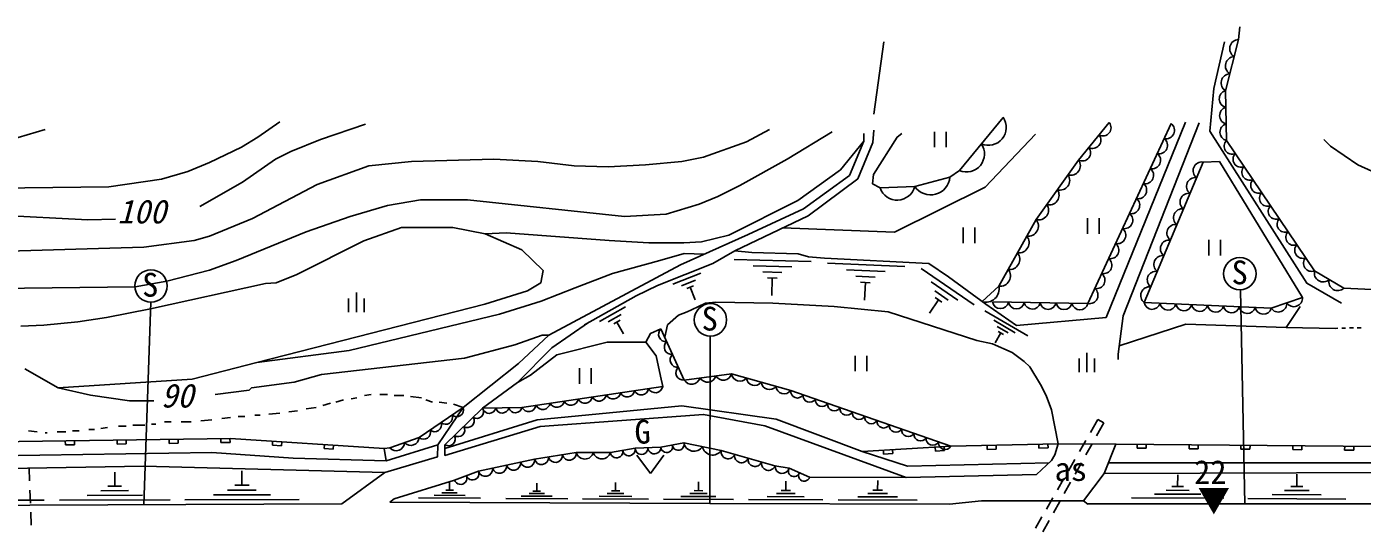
# Model space of a CAD drawing. Units: millimetres, scale not verified. Extents: x 40000 to 680000, y 20000 to 380000.
# Drawn here: x 342362 to 445373, y 267965 to 306686 of the extents above; entities that cross this region are included whole.
import ezdxf
from ezdxf.enums import TextEntityAlignment as Align

# ---------------------------------------------------------------- set-up
doc = ezdxf.new("R2010")
doc.units = ezdxf.units.MM
doc.header["$LTSCALE"] = 1000
doc.layers.add('M-BGD', color=7, linetype='Continuous', lineweight=25)
doc.layers.add('M-STR-STRC', color=7, linetype='Continuous', lineweight=25)
doc.styles.add('@ＭＳ ゴシック', font='')
doc.styles.add('ＭＳ ゴシック', font='')
doc.styles.get('@ＭＳ ゴシック').set_extended_font_data('@MS Gothic')
doc.styles.get('ＭＳ ゴシック').set_extended_font_data('MS Gothic')

msp = doc.modelspace()

# ---------------------------------------------------------------- linework, layer by layer
at = {"layer": 'M-BGD'}
for p, q in [((408458, 305534), (407696, 299946)), ((340302, 297745), (343773, 298761)), ((361892, 299353), (360198, 298168)), ((368496, 299184), (365024, 297999)), ((399653, 298761), (397875, 297829)), ((360198, 298168), (358928, 297406)), ((365024, 297999), (362738, 297067)), ((397875, 297829), (394573, 296644)), ((404479, 298591), (401008, 296475)), ((412367, 298595), (412367, 297395)), ((413267, 297395), (413267, 298595)), ((442410, 297999), (442918, 297491)), ((358928, 297406), (356473, 296221)), ((362738, 297067), (361553, 296475)), ((442918, 297491), (445034, 296051)), ((356473, 296221), (354780, 295543)), ((361553, 296475), (359013, 294697)), ((368750, 295967), (364770, 294527)), ((372052, 296305), (368750, 295967)), ((378402, 296475), (372052, 296305)), ((381788, 296305), (378402, 296475)), ((384582, 295967), (381788, 296305)), ((387207, 295882), (384582, 295967)), ((390086, 296051), (387207, 295882)), ((392880, 296305), (390086, 296051)), ((394573, 296644), (392880, 296305)), ((401008, 296475), (397367, 294443)), ((445034, 296051), (450199, 293681)), ((352748, 294951), (348684, 294358)), ((354780, 295543), (352748, 294951)), ((359013, 294697), (355711, 292834)), ((348684, 294358), (336746, 294189)), ((364770, 294527), (359775, 291903)), ((395674, 293596), (394234, 293003)), ((397367, 294443), (395674, 293596)), ((370189, 292919), (367310, 292072)), ((372729, 293342), (370189, 292919)), ((376370, 293342), (372729, 293342)), ((388477, 292072), (376370, 293342)), ((394234, 293003), (391694, 292241)), ((340132, 292157), (347075, 291818)), ((347075, 291818), (349212, 291847)), ((359775, 291903), (356473, 290548)), ((367310, 292072), (363924, 290887)), ((391694, 292241), (388477, 292072)), ((424186, 291930), (424186, 290730)), ((425086, 290730), (425086, 291930)), ((356473, 290548), (355288, 290209)), ((363924, 290887), (358505, 288685)), ((377724, 290717), (379333, 290802)), ((379333, 290802), (387292, 290209)), ((394404, 290125), (396520, 290633)), ((414588, 291219), (414588, 290019)), ((415488, 290019), (415488, 291219)), ((351393, 289701), (333613, 289193)), ((355288, 290209), (351393, 289701)), ((387292, 290209), (390340, 290040)), ((390340, 290040), (393049, 290040)), ((393049, 290040), (394404, 290125)), ((433546, 290271), (433546, 289071)), ((434446, 289071), (434446, 290271)), ((358505, 288685), (356473, 287923)), ((391186, 288685), (387546, 287669)), ((391007, 286747), (395291, 288435)), ((395291, 288435), (396973, 289428)), ((396919, 288756), (402874, 288593)), ((396973, 289428), (398298, 289278)), ((398298, 289278), (401854, 289193)), ((401854, 289193), (402654, 288956)), ((402654, 288956), (403886, 288855)), ((403886, 288855), (411930, 288431)), ((404128, 288456), (410080, 288202)), ((411930, 288431), (413448, 287418)), ((356473, 287923), (353171, 287077)), ((392795, 288347), (382635, 282928)), ((387546, 287669), (384667, 286569)), ((392205, 286845), (394347, 287689)), ((398396, 288264), (401373, 288183)), ((399128, 287793), (400616, 287752)), ((405597, 287942), (408572, 287815)), ((406321, 287459), (407809, 287396)), ((411344, 288069), (415437, 285248)), ((413448, 287418), (416332, 285299)), ((331242, 286399), (350716, 286653)), ((353171, 287077), (350716, 286653)), ((360791, 286907), (351901, 284960)), ((384667, 286569), (382042, 285553)), ((389364, 285959), (391007, 286747)), ((392869, 286731), (393940, 287153)), ((393264, 286512), (393800, 286723)), ((393532, 286618), (393916, 285644)), ((399487, 287331), (400232, 287311)), ((399860, 287321), (399822, 285968)), ((406674, 286993), (407418, 286961)), ((407046, 286977), (406988, 285624)), ((412132, 287023), (414179, 285612)), ((435975, 286399), (436318, 269914)), ((443951, 286543), (455964, 285969)), ((351925, 285460), (351389, 269859)), ((367187, 284697), (367187, 285747)), ((367787, 284697), (367787, 286197)), ((368387, 284697), (368387, 285747)), ((382042, 285553), (378825, 284537)), ((385388, 283713), (389364, 285959)), ((394718, 285388), (393642, 284875)), ((395504, 285468), (394718, 285388)), ((395504, 285468), (399907, 285383)), ((399907, 285383), (404648, 285129)), ((412686, 285635), (411980, 284612)), ((412409, 286329), (413432, 285624)), ((412430, 285812), (412941, 285459)), ((351901, 284960), (348514, 284283)), ((378825, 284537), (367226, 281743)), ((386552, 283974), (388540, 285097)), ((387219, 283953), (388213, 284515)), ((393302, 284730), (392626, 284452)), ((393642, 284875), (393302, 284730)), ((404648, 285129), (408797, 284706)), ((408797, 284706), (415655, 282505)), ((416273, 284806), (419586, 282877)), ((343688, 283690), (341910, 283605)), ((346313, 283944), (343688, 283690)), ((348514, 284283), (346313, 283944)), ((387638, 283792), (388135, 284073)), ((387886, 283933), (388397, 283029)), ((416955, 284072), (418612, 283108)), ((417223, 283580), (418051, 283098)), ((439506, 283522), (443297, 283443)), ((443484, 283448), (443297, 283443)), ((444083, 283465), (443784, 283456)), ((444683, 283481), (444383, 283473)), ((445283, 283498), (444983, 283490)), ((382127, 282928), (380010, 282166)), ((382635, 282928), (382127, 282928)), ((395081, 282843), (395050, 269961)), ((415655, 282505), (416840, 282251)), ((416840, 282251), (418364, 281573)), ((417491, 283088), (417053, 282335)), ((417284, 283209), (417698, 282967)), ((367226, 281743), (360114, 280811)), ((380010, 282166), (376116, 281150)), ((406257, 281334), (406257, 280134)), ((407157, 280134), (407157, 281334)), ((418364, 281573), (419296, 280896)), ((424126, 280061), (424126, 281561)), ((344789, 278864), (342221, 280325)), ((360114, 280811), (355118, 279541)), ((376116, 281150), (365109, 279880)), ((384997, 280378), (384997, 279178)), ((385897, 279178), (385897, 280378)), ((419296, 280896), (419719, 280473)), ((419719, 280473), (420566, 279118)), ((423526, 280061), (423526, 281111)), ((424726, 280061), (424726, 281111)), ((355118, 279541), (344789, 278864)), ((362992, 279287), (359690, 278864)), ((365109, 279880), (362992, 279287)), ((344789, 278864), (347275, 278306)), ((347275, 278306), (350292, 277848)), ((359521, 278695), (356896, 278356)), ((359690, 278864), (359521, 278695)), ((368919, 278356), (368411, 278271)), ((369596, 278356), (370189, 278356)), ((370697, 278271), (371459, 278271)), ((371967, 278187), (372814, 278102)), ((420566, 279118), (420989, 278271)), ((420989, 278271), (421412, 277171)), ((350292, 277848), (352155, 277848)), ((364686, 277340), (363924, 277255)), ((365786, 277679), (365194, 277509)), ((366802, 277933), (366210, 277763)), ((367818, 278102), (367395, 278017)), ((373152, 277933), (373660, 277763)), ((376031, 277340), (374060, 274458)), ((374168, 277763), (374761, 277679)), ((375269, 277594), (376031, 277340)), ((421412, 277171), (421920, 274546)), ((351986, 276070), (352324, 276070)), ((353002, 276239), (353510, 276239)), ((354272, 276239), (355034, 276239)), ((356642, 276409), (355796, 276324)), ((358082, 276578), (357404, 276493)), ((358674, 276663), (359182, 276663)), ((359944, 276747), (360368, 276747)), ((361892, 276917), (361045, 276832)), ((363246, 277086), (362569, 277001)), ((424403, 275418), (424978, 276417)), ((424885, 275171), (425446, 276171)), ((424978, 276417), (425446, 276171)), ((342503, 275562), (343180, 275477)), ((343773, 275393), (343942, 275393)), ((344704, 275477), (345382, 275477)), ((345890, 275562), (346398, 275562)), ((347160, 275647), (347583, 275647)), ((348599, 275816), (348091, 275731)), ((349446, 275901), (350038, 275901)), ((350546, 275985), (351478, 275985)), ((345340, 274769), (345344, 274469)), ((345344, 274469), (346044, 274479)), ((346044, 274479), (346040, 274779)), ((349340, 274826), (349344, 274526)), ((349344, 274526), (350044, 274536)), ((350044, 274536), (350040, 274836)), ((353339, 274883), (353344, 274583)), ((353344, 274583), (354044, 274593)), ((354044, 274593), (354039, 274893)), ((357339, 274940), (357343, 274640)), ((357343, 274640), (358043, 274650)), ((358043, 274650), (358039, 274950)), ((361332, 274745), (361313, 274445)), ((361313, 274445), (362012, 274401)), ((362012, 274401), (362031, 274700)), ((365324, 274492), (365305, 274192)), ((365305, 274192), (366004, 274148)), ((366004, 274148), (366023, 274448)), ((369925, 274200), (370084, 273246)), ((408438, 274056), (408455, 273757)), ((409154, 273797), (409137, 274097)), ((412431, 274287), (412449, 273987)), ((412449, 273987), (413148, 274027)), ((413148, 274027), (413130, 274327)), ((416429, 274420), (416436, 274120)), ((416436, 274120), (417135, 274136)), ((417135, 274136), (417129, 274436)), ((420428, 274512), (420435, 274212)), ((420435, 274212), (421134, 274228)), ((421134, 274228), (421127, 274528)), ((421920, 274546), (421666, 273699)), ((423554, 273945), (424054, 274812)), ((424052, 273688), (424542, 274560)), ((428015, 274508), (428012, 274208)), ((428012, 274208), (428712, 274202)), ((428712, 274202), (428715, 274502)), ((432014, 274472), (432012, 274172)), ((432012, 274172), (432712, 274166)), ((432712, 274166), (432714, 274466)), ((436014, 274436), (436012, 274136)), ((436012, 274136), (436712, 274130)), ((436712, 274130), (436714, 274430)), ((440014, 274400), (440011, 274100)), ((440011, 274100), (440711, 274094)), ((440711, 274094), (440714, 274394)), ((444014, 274364), (444011, 274064)), ((444011, 274064), (444711, 274058)), ((444711, 274058), (444714, 274358)), ((356642, 273869), (339878, 273615)), ((362908, 273445), (356642, 273869)), ((408455, 273757), (409154, 273797)), ((421666, 273699), (421412, 273276)), ((422706, 272472), (423205, 273339)), ((423220, 272206), (423710, 273078)), ((342541, 272677), (342579, 271686)), ((425476, 272260), (423868, 270143)), ((342605, 270986), (342643, 269987)), ((375354, 271752), (370697, 270313)), ((421857, 270999), (422357, 271866)), ((422388, 270724), (422877, 271596)), ((370697, 270313), (370358, 270059)), ((415994, 270143), (413538, 269889)), ((423868, 270143), (415994, 270143)), ((421009, 269526), (421508, 270393)), ((421555, 269241), (422045, 270113)), ((424206, 269889), (423868, 270143)), ((342670, 269288), (342708, 268288)), ((420160, 268053), (420659, 268920)), ((420723, 267759), (421213, 268631))]:
    msp.add_line(p, q, dxfattribs=at)
for points in [[(435933, 306686), (435815, 305698), (434827, 301749), (434906, 297918), (441699, 287886), (443951, 286543)], [(443771, 285378), (443100, 285773), (441086, 286918), (433621, 298648), (433920, 301931), (434745, 305512)], [(407587, 294580), (408183, 294264), (410851, 294387), (413572, 295106), (414309, 295615), (417662, 299705)], [(416054, 285503), (417337, 286698), (420214, 291836), (423492, 296417), (425862, 299300)], [(431725, 299326), (425618, 284270), (418707, 283677), (416332, 285299)], [(416857, 285477), (424203, 285358), (430641, 299221)], [(426534, 281042), (426534, 281464), (426920, 284413), (432792, 299280)], [(406937, 298463), (406937, 297871), (405831, 295225), (402277, 292658), (398011, 290683), (392795, 288347)], [(396520, 290633), (401842, 293290), (405120, 295659), (406937, 297871)], [(396973, 289428), (402637, 292114), (406468, 294970), (407613, 297774), (407692, 298722)], [(420159, 298398), (416289, 294330), (409298, 290854), (400665, 291179)], [(409851, 298459), (409500, 298178), (407674, 295299), (407587, 294580)], [(433089, 296259), (428548, 285437), (438342, 285003), (440751, 285832)], [(440751, 285832), (434353, 296299), (433089, 296259)], [(377724, 290717), (380561, 289492), (382200, 287892), (382015, 286944), (380988, 286339), (377697, 285312), (360114, 280811)], [(360791, 286907), (361603, 286944), (363203, 287596), (368357, 290202), (371259, 291210), (375229, 291210), (377724, 290717)], [(394608, 289158), (393074, 289222), (391186, 288685)], [(392626, 284452), (391797, 283712), (391576, 282767)], [(426617, 282093), (431765, 283759), (439506, 283522), (440572, 285141)], [(377525, 277285), (380225, 279276), (382872, 281948), (385691, 283884)], [(391282, 283414), (390481, 283054), (390112, 282369)], [(391282, 283414), (393073, 279464), (396733, 279938), (401288, 278648), (413637, 274356)], [(376031, 277340), (380304, 280737), (382635, 282928)], [(380225, 279276), (381213, 279842), (383240, 281395), (387137, 282369), (390112, 282369), (390902, 281316), (391244, 279763), (391414, 278964)], [(374622, 274481), (377525, 277285), (380562, 277356), (391414, 278964)], [(369925, 274200), (370381, 274231), (372628, 275039), (376031, 277340)], [(421212, 273090), (410293, 272829), (406791, 273961), (400156, 276436), (392889, 277463), (381725, 276384), (374622, 274187)], [(374622, 274481), (374622, 273650), (381965, 275888), (394568, 276819), (399290, 275941), (410204, 271965), (402749, 271987)], [(303694, 274176), (300113, 271201), (306485, 269665), (366657, 269925), (369992, 272348), (351390, 272830), (305023, 272027), (305023, 273001), (339878, 273615)], [(303694, 274176), (358076, 274951), (369925, 274200)], [(362908, 273445), (370084, 273246), (374060, 274458), (374034, 273536), (369992, 272348)], [(406791, 273961), (413637, 274356), (421920, 274546)], [(421920, 274546), (426365, 274523), (425476, 272260)], [(426365, 274523), (455567, 274260), (474840, 274787)], [(410204, 271965), (420243, 272192), (421412, 273276)], [(425803, 273093), (468456, 273088), (474735, 273416), (474742, 272429)], [(370358, 270059), (395050, 269961), (413538, 269889)]]:
    msp.add_lwpolyline(points, dxfattribs=at)
for centre in [(435927, 287657), (351948, 286710), (395098, 284098)]:
    msp.add_circle(centre, 1250, dxfattribs=at)
for centre, radius, start, end in [((435854, 304989), 710, 93.18983, 238.73768), ((435525, 303673), 710, 93.18983, 238.73768), ((435196, 302356), 710, 93.18983, 238.73768), ((434998, 301114), 658, 105.06512, 257.29726), ((435025, 299837), 658, 105.06512, 257.29726), ((416535, 298920), 1374, 246.45202, 34.86212), ((425361, 298907), 637, 242.99398, 38.17124), ((430231, 298709), 656, 258.81914, 51.36173), ((435051, 298560), 658, 105.06512, 257.29726), ((424571, 297946), 637, 242.99398, 38.17124), ((429695, 297554), 656, 258.81914, 51.36173), ((435343, 297482), 617, 135.03199, 293.17701), ((414858, 296875), 1374, 246.45202, 34.86212), ((423781, 296984), 637, 242.99398, 38.17124), ((429158, 296399), 656, 258.81914, 51.36173), ((436022, 296479), 617, 135.03199, 293.17701), ((422883, 295987), 746, 253.66215, 35.1691), ((428622, 295243), 656, 258.81914, 51.36173), ((432999, 295590), 675, 82.26516, 232.19847), ((436701, 295475), 617, 135.03199, 293.17701), ((412087, 295220), 1490, 214.01748, 355.61516), ((422063, 294842), 746, 253.66215, 35.1691), ((432494, 294388), 675, 82.26516, 232.19847), ((437381, 294472), 617, 135.03199, 293.17701), ((409499, 294717), 1392, 198.98475, 346.28877), ((421243, 293697), 746, 253.66215, 35.1691), ((428086, 294088), 656, 258.81914, 51.36173), ((431989, 293185), 675, 82.26516, 232.19847), ((438060, 293469), 617, 135.03199, 293.17701), ((420424, 292551), 746, 253.66215, 35.1691), ((427549, 292933), 656, 258.81914, 51.36173), ((431485, 291983), 675, 82.26516, 232.19847), ((438739, 292466), 617, 135.03199, 293.17701), ((419600, 291336), 792, 262.36866, 39.12673), ((427013, 291778), 656, 258.81914, 51.36173), ((439419, 291463), 617, 135.03199, 293.17701), ((418881, 290052), 792, 262.36866, 39.12673), ((426476, 290622), 656, 258.81914, 51.36173), ((430980, 290780), 675, 82.26516, 232.19847), ((440098, 290460), 617, 135.03199, 293.17701), ((425940, 289467), 656, 258.81914, 51.36173), ((430475, 289578), 675, 82.26516, 232.19847), ((440777, 289456), 617, 135.03199, 293.17701), ((418161, 288767), 792, 262.36866, 39.12673), ((425403, 288312), 656, 258.81914, 51.36173), ((429971, 288376), 675, 82.26516, 232.19847), ((441457, 288453), 617, 135.03199, 293.17701), ((417442, 287483), 792, 262.36866, 39.12673), ((424867, 287157), 656, 258.81914, 51.36173), ((429466, 287173), 675, 82.26516, 232.19847), ((442354, 287705), 679, 164.4981, 313.87049), ((416342, 286480), 1018, 253.59216, 12.39012), ((424330, 286002), 656, 258.81914, 51.36173), ((428961, 285971), 675, 82.26516, 232.19847), ((443480, 287033), 679, 164.4981, 313.87049), ((417471, 285592), 625, 190.60172, 347.55018), ((418696, 285572), 625, 190.60172, 347.55018), ((419920, 285552), 625, 190.60172, 347.55018), ((421144, 285533), 625, 190.60172, 347.55018), ((422369, 285513), 625, 190.60172, 347.55018), ((423593, 285493), 625, 190.60172, 347.55018), ((429165, 285536), 626, 189.03395, 345.88669), ((430390, 285481), 626, 189.03395, 345.88669), ((438894, 285358), 656, 212.73688, 5.25643), ((440098, 285772), 656, 212.73688, 5.25643), ((431614, 285427), 626, 189.03395, 345.88669), ((432838, 285373), 626, 189.03395, 345.88669), ((434063, 285318), 626, 189.03395, 345.88669), ((435287, 285264), 626, 189.03395, 345.88669), ((436511, 285210), 626, 189.03395, 345.88669), ((437736, 285156), 626, 189.03395, 345.88669), ((391659, 282989), 567, 131.53587, 277.23688), ((392106, 282002), 567, 131.53587, 277.23688), ((392554, 281014), 567, 131.53587, 277.23688), ((393001, 280027), 567, 131.53587, 277.23688), ((393648, 279814), 673, 211.304, 343.45307), ((394868, 279972), 673, 211.304, 343.45307), ((396088, 280130), 673, 211.304, 343.45307), ((397367, 280006), 638, 186.07455, 322.29728), ((398506, 279683), 638, 186.07455, 322.29728), ((399645, 279361), 638, 186.07455, 322.29728), ((385420, 278254), 576, 206.23045, 350.62937), ((386505, 278414), 576, 206.23045, 350.62937), ((387590, 278575), 576, 206.23045, 350.62937), ((388675, 278736), 576, 206.23045, 350.62937), ((389760, 278897), 576, 206.23045, 350.62937), ((390846, 279058), 576, 206.23045, 350.62937), ((400783, 279038), 638, 186.07455, 322.29728), ((401801, 278593), 516, 173.8296, 327.84082), ((402751, 278262), 516, 173.8296, 327.84082), ((375533, 277160), 530, 228.23818, 19.89792), ((377080, 277020), 518, 237.19597, 30.82187), ((378028, 277417), 520, 194.69889, 347.95016), ((379041, 277441), 520, 194.69889, 347.95016), ((380053, 277464), 520, 194.69889, 347.95016), ((381079, 277610), 576, 206.23045, 350.62937), ((382164, 277771), 576, 206.23045, 350.62937), ((383249, 277932), 576, 206.23045, 350.62937), ((384334, 278093), 576, 206.23045, 350.62937), ((403701, 277932), 516, 173.8296, 327.84082), ((404651, 277602), 516, 173.8296, 327.84082), ((405601, 277272), 516, 173.8296, 327.84082), ((373831, 276009), 530, 228.23818, 19.89792), ((374682, 276584), 530, 228.23818, 19.89792), ((376354, 276319), 518, 237.19597, 30.82187), ((406550, 276942), 516, 173.8296, 327.84082), ((407500, 276612), 516, 173.8296, 327.84082), ((408450, 276282), 516, 173.8296, 327.84082), ((372981, 275434), 530, 228.23818, 19.89792), ((374903, 274917), 518, 237.19597, 30.82187), ((375628, 275618), 518, 237.19597, 30.82187), ((409400, 275951), 516, 173.8296, 327.84082), ((410350, 275621), 516, 173.8296, 327.84082), ((411300, 275291), 516, 173.8296, 327.84082), ((370860, 274664), 645, 222.11068, 357.42366), ((371983, 275068), 645, 222.11068, 357.42366), ((412250, 274961), 516, 173.8296, 327.84082), ((413200, 274631), 516, 173.8296, 327.84082)]:
    msp.add_arc(centre, radius, start, end, dxfattribs=at)
at = {"layer": 'M-STR-STRC'}
for p, q in [((389411, 273664), (390461, 272264)), ((390461, 272264), (391511, 273664)), ((349149, 271293), (349146, 272361)), ((358958, 271354), (358955, 272455)), ((425476, 272260), (474742, 272429)), ((431132, 271261), (431138, 272151)), ((440322, 271260), (440328, 272205)), ((350218, 270940), (348082, 270934)), ((349683, 271295), (348615, 271292)), ((360060, 270990), (357858, 270984)), ((359508, 271356), (358407, 271352)), ((375275, 270973), (374678, 270975)), ((374977, 270974), (374979, 271571)), ((381702, 270910), (381704, 271507)), ((388096, 270923), (387461, 270926)), ((387778, 270924), (387781, 271559)), ((394512, 270938), (393837, 270941)), ((394174, 270939), (394177, 271614)), ((401265, 270954), (400549, 270957)), ((400907, 270955), (400910, 271672)), ((408374, 270970), (407613, 270973)), ((407994, 270972), (407996, 271733)), ((432020, 270959), (430241, 270970)), ((431577, 271259), (430688, 271264)), ((441265, 270939), (439374, 270951)), ((440794, 271257), (439849, 271263)), ((343720, 270211), (335502, 270188)), ((353422, 270238), (344881, 270214)), ((351286, 270587), (347016, 270576)), ((363365, 270265), (354556, 270241)), ((361162, 270626), (356757, 270614)), ((377361, 270368), (372588, 270387)), ((376168, 270572), (373782, 270581)), ((375572, 270773), (374379, 270777)), ((384086, 270304), (379313, 270323)), ((382894, 270508), (380507, 270517)), ((382298, 270709), (381105, 270714)), ((382000, 270909), (381404, 270911)), ((390314, 270280), (385238, 270300)), ((389046, 270496), (386508, 270506)), ((388412, 270710), (387143, 270715)), ((396870, 270254), (391474, 270275)), ((395522, 270484), (392824, 270495)), ((394848, 270712), (393499, 270717)), ((403770, 270227), (398038, 270250)), ((402338, 270472), (399472, 270483)), ((401622, 270713), (400189, 270719)), ((411034, 270199), (404947, 270223)), ((409513, 270459), (406470, 270471)), ((408753, 270715), (407232, 270721)), ((474747, 269914), (424201, 269914)), ((434685, 270350), (427569, 270394)), ((432908, 270657), (429350, 270679)), ((444097, 270291), (436535, 270338)), ((442208, 270618), (438427, 270642))]:
    msp.add_line(p, q, dxfattribs=at)
msp.add_lwpolyline([(375354, 271752), (377216, 272429), (381534, 273361), (384752, 273869), (387377, 273887), (389284, 274207), (391271, 274292), (393049, 274631), (395928, 274038), (400076, 272853), (401177, 272683), (402749, 271987)], dxfattribs=at)
for centre, radius, start, end in [((387857, 273951), 484, 187.60419, 11.4651), ((388810, 274111), 484, 187.60419, 11.4651), ((389781, 274226), 497, 182.10533, 2.77565), ((390774, 274268), 497, 182.10533, 2.77565), ((391724, 274332), 455, 185.07344, 16.49516), ((392613, 274502), 455, 185.07344, 16.49516), ((393827, 274766), 790, 189.8963, 326.83643), ((395266, 274470), 790, 189.8963, 326.83643), ((396457, 273929), 541, 168.38938, 339.71983), ((379904, 273065), 555, 197.84781, 6.49511), ((380983, 273298), 555, 197.84781, 6.49511), ((382064, 273489), 545, 193.68008, 4.26518), ((383136, 273659), 545, 193.68008, 4.26518), ((384208, 273828), 545, 193.68008, 4.26518), ((385407, 274054), 681, 195.81064, 344.99046), ((386720, 274063), 681, 195.81064, 344.99046), ((397495, 273633), 541, 168.38938, 339.71983), ((398532, 273336), 541, 168.38938, 339.71983), ((399569, 273040), 541, 168.38938, 339.71983), ((375821, 271917), 496, 199.465, 20.50122), ((376752, 272256), 496, 199.465, 20.50122), ((377745, 272599), 555, 197.84781, 6.49511), ((378824, 272832), 555, 197.84781, 6.49511), ((400636, 272827), 560, 177.40771, 345.09996), ((401544, 272450), 435, 147.50716, 344.75268), ((402330, 272102), 435, 147.50716, 344.75268)]:
    msp.add_arc(centre, radius, start, end, dxfattribs=at)

# ---------------------------------------------------------------- texts
at = {"layer": 'M-BGD', "style": 'ＭＳ ゴシック', "oblique": 15}
for s, p in [('100', (349354, 290978)), ('90', (352717, 276794))]:
    msp.add_text(s, height=1833, dxfattribs=at).set_placement(p, align=Align.BOTTOM_LEFT)
at = {"layer": 'M-BGD'}
for s, style, p in [('S', 'ＭＳ ゴシック', (435294, 286291)), ('S', 'ＭＳ ゴシック', (351269, 285336)), ('S', 'ＭＳ ゴシック', (394420, 282725)), ('as', '@ＭＳ ゴシック', (421642, 271142)), ('22', '@ＭＳ ゴシック', (432405, 270907))]:
    msp.add_text(s, height=1833, dxfattribs=dict(at, style=style)).set_placement(p, align=Align.BOTTOM_LEFT)
at = {"layer": 'M-BGD', "style": '@ＭＳ ゴシック'}
for s, rotation, p in [('G', 1.211, (389269, 274003)), ('▼', 270.068, (432421, 271475))]:
    msp.add_text(s, height=1833, rotation=rotation, dxfattribs=at).set_placement(p, align=Align.BOTTOM_LEFT)

doc.saveas('drawing.dxf')
